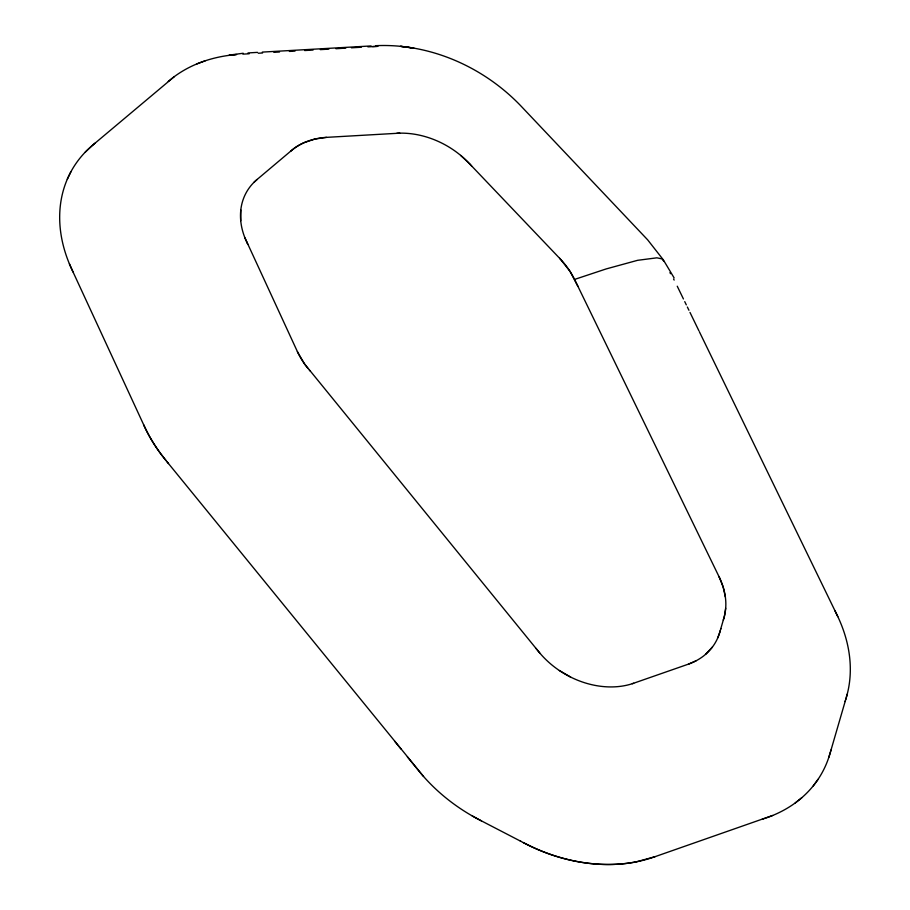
<?xml version="1.0" encoding="UTF-8"?>
<svg xmlns="http://www.w3.org/2000/svg" width="910" height="910" viewBox="0 0 910 910"><rect width="100%" height="100%" fill="white"/><g stroke="black" fill="none" stroke-linecap="round" stroke-linejoin="round"><path stroke-width="1.36" d="M725.691 608.164L724.428 616.138L719.821 632.109M240.809 209.948L240.74 220.8M847.255 694.091L846.289 697.572M719.856 631.995L720.254 630.596M720.629 629.345L720.856 628.56M830.455 751.956L828.817 757.37M845.14 701.53L845.424 700.541M723.313 620.097L723.86 618.22M830.602 751.455L831.035 749.976M845.708 699.551L846.004 698.562M717.785 637.819L719.696 632.518A76.338 58.65 29.7 0 1 688.188 664.22L632.336 683.694M67.294 179.247L70.832 171.899M818.09 779.301L813.244 785.876M712.45 647.01L705.534 654.381M85.244 152.141L92.82 145.054M254.015 182.284L257.109 179.463M801.778 797.729L795.215 802.95M94.412 143.712L95.209 143.041M168.259 81.468L169.055 80.797M290.62 151.219L291.234 150.696M93.218 144.724L94.014 144.053M291.382 150.571L294.453 148.159A76.394 58.695 29.7 0 1 304.236 142.597L315.065 139.014L326.519 137.364M174.39 76.565L92.649 145.19A152.823 117.413 29.7 0 0 71.662 268.996L145.373 428.462A153.54 117.959 29.7 0 0 160.626 453.635L166.075 460.608M696.093 660.796L688.461 664.141M196.913 63.893L205.285 60.777M772.601 815.496L653.755 857.129A152.823 117.413 29.7 0 1 524.626 843.274L479.468 819.864A152.823 117.413 29.7 0 1 419.01 771.134L407.373 756.847M655.063 856.674L636.374 861.827A152.96 117.515 29.7 0 1 528.551 845.254L524.422 843.172M762.102 819.33L764.218 818.59M764.741 818.409L765.81 818.044M559.65 258.303L559.9 258.577A76.417 58.706 29.7 0 1 574.563 279.427L606.14 268.939L637.591 260.317L656.872 257.826L661.945 258.872L663.97 261.454M229.149 55.112L243.197 53.258M232.414 54.941L236.577 54.543M247.998 52.939L257.519 52.37M242.845 54.134L249.215 53.77M258.247 53.235L262.58 52.985M273.864 52.325L279.506 52.006M289.38 51.426L295.022 51.096M304.634 50.539L313.063 50.05M320.297 49.629L328.874 49.129M335.926 48.719L345.8 48.139M351.442 47.809L361.315 47.24M367.89 46.854L376.933 46.387M399.831 133.156L326.838 137.342A76.417 58.706 29.7 0 0 291.541 150.446L256.984 179.566A76.417 58.706 29.7 0 0 246.485 241.469L246.576 241.662M371.132 45.944L262.296 52.097M375.864 45.682C430.453 43.134 484.473 67.374 521.726 106.823L647.658 239.842L663.242 259.737L674.139 277.925M570.627 677.074L559.377 670.534M480.309 820.297L481.492 820.911M520.304 841.033L520.884 841.34M479.729 820.001L472.165 815.883M523.239 842.558L523.83 842.865M460.688 155.405L468.525 162.697M469.947 164.187L471.63 165.961M559.9 258.577L468.707 162.89A76.417 58.706 29.7 0 0 396.828 133.269M469.025 163.22L469.708 163.948M560.116 258.793L570.013 271.362L577.884 286.263M423.537 776.469L165.631 460.062A152.823 117.413 29.7 0 1 144.315 426.221M539.744 652.982L537.196 649.865M244.938 237.851L297.684 352.238L304.588 364L538.891 651.947A76.417 58.706 29.7 0 0 633.69 683.251M309.366 370.165L309.878 370.791M535.933 648.307L536.695 649.251M166.871 461.586L168.475 463.554M394.553 741.104L400.957 748.976M834.936 610.678L837.803 616.616M677.245 286.206L683.433 298.958M684.741 301.631L686.311 304.873M687.357 307.023L688.938 310.264M689.985 312.414L698.926 330.83M699.415 331.843L837.109 615.149A152.823 117.413 29.7 0 1 846.459 696.958L829.84 754.071A152.914 117.481 29.7 0 1 766.675 817.749M574.563 279.427L719.241 577.122A76.417 58.706 29.7 0 1 723.916 618.038M719.241 577.122L718.945 576.519M719.389 577.44L723.188 587.132L725.338 596.892M246.667 241.855L247.122 242.822M247.213 243.015L247.838 244.392M72.527 270.873L73.028 271.965M72.277 270.338L69.388 263.82M143.598 424.674L144.099 425.755M669.942 272.659A152.755 117.356 29.7 0 1 670.568 273.705M673.582 279.017A152.755 117.356 29.7 0 1 674.151 280.075M169.419 80.49A152.823 117.413 29.7 0 1 236.111 54.577M308.058 368.561A76.417 58.706 29.7 0 1 297.399 351.635M372.588 46.581A152.823 117.413 29.7 0 1 377.946 46.364M410.558 47.673L400.514 46.33L413.97 48.15L410.558 47.673"/></g></svg>
